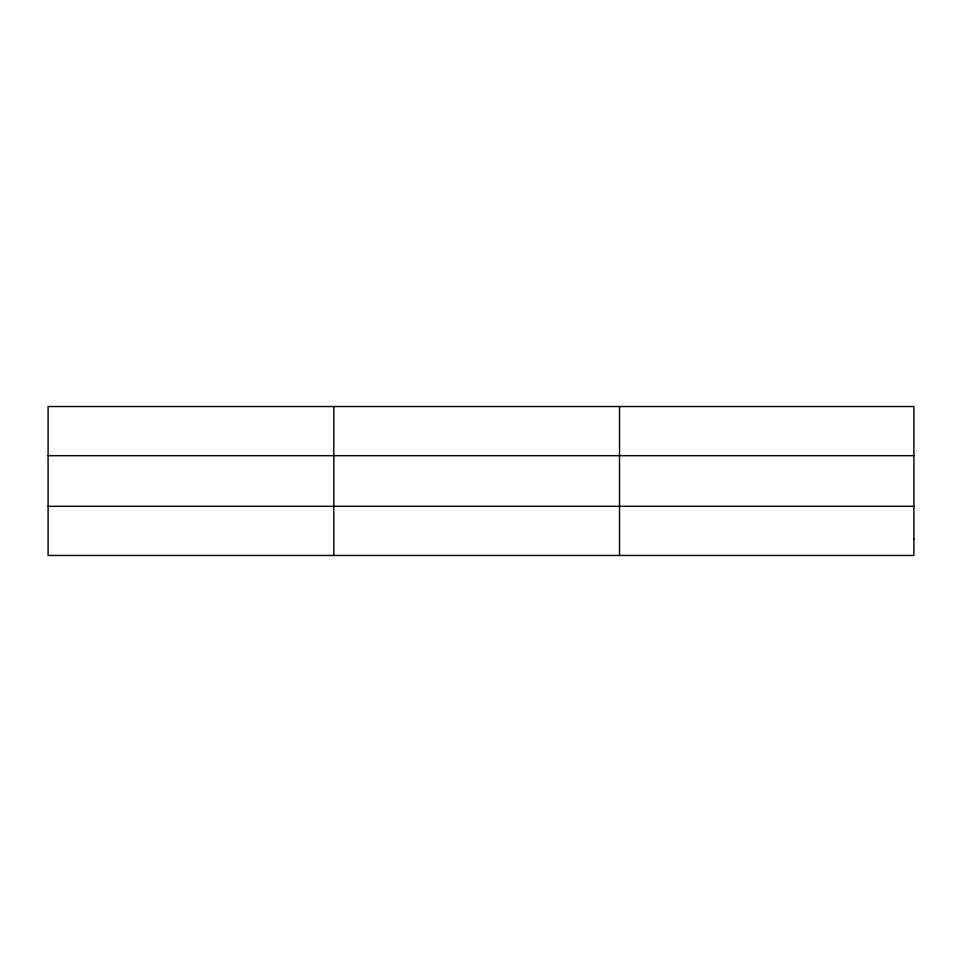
<?xml version="1.0" encoding="UTF-8"?>
<svg xmlns="http://www.w3.org/2000/svg" width="962" height="962" viewBox="0 0 962 962"><rect width="100%" height="100%" fill="white"/><g stroke="black" fill="none" stroke-linecap="round" stroke-linejoin="round"><path stroke-width="1.44" d="M333.814 406.529L333.814 555.471M619.528 406.529L619.528 555.471M48.1 455.687L913.9 455.687M48.1 506.313L913.9 506.313M913.9 539.081L913.9 555.471L48.1 555.471L48.1 406.529L913.9 406.529L913.9 539.081"/></g></svg>
